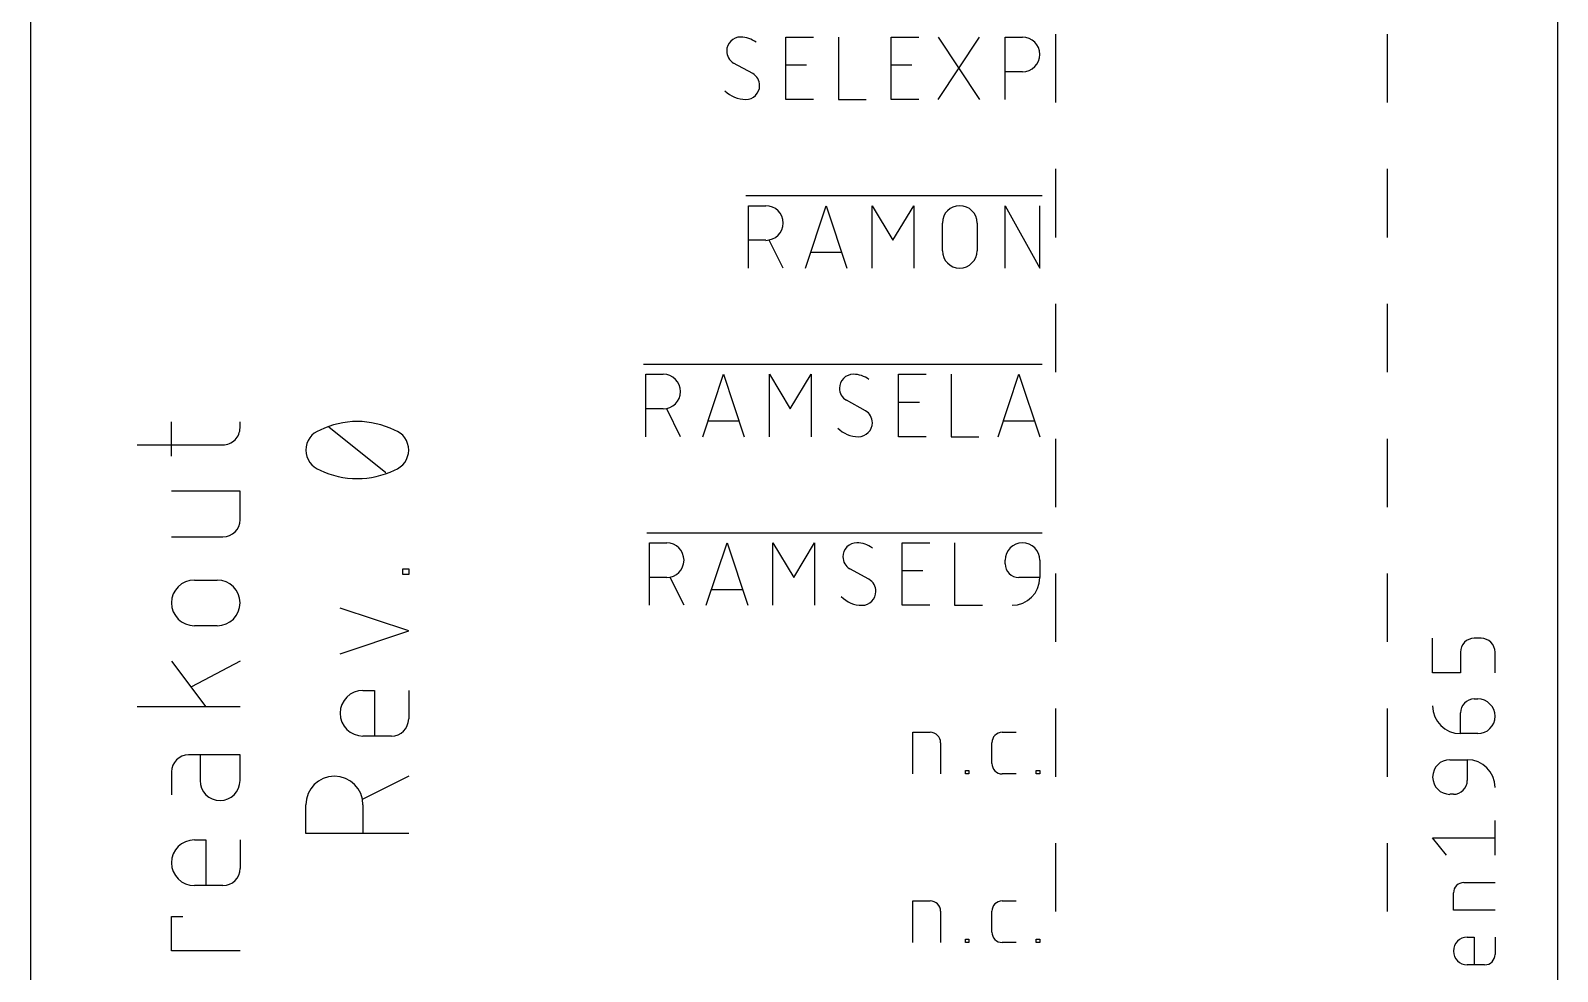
# Model space of a CAD drawing. Extents: x 0 to 54.6, y 0 to 93.
# Drawn here: x 0 to 23, y 33.07 to 47.24 of the extents above; entities that cross this region are included whole.
import ezdxf

# ---------------------------------------------------------------- set-up
doc = ezdxf.new("R2010")
doc.units = 0
doc.layers.add('20', color=30, linetype='CONTINUOUS')
doc.layers.add('21', color=253, linetype='CONTINUOUS')

msp = doc.modelspace()

# ---------------------------------------------------------------- linework, layer by layer
at = {"layer": '20'}
for p, q in [((0, 74), (0, 0)), ((23, 74), (23, 0))]:
    msp.add_line(p, q, dxfattribs=at)
at = {"layer": '21'}
for p, q in [((15.4388, 47.1863), (15.4388, 46.155)), ((20.4388, 46.155), (20.4388, 47.1863)), ((11.3766, 46.2026), (11.3766, 47.1424)), ((11.3766, 47.1424), (11.7943, 47.1424)), ((12.1691, 47.1424), (12.1691, 46.2026)), ((12.9615, 46.2026), (12.9615, 47.1424)), ((12.9615, 47.1424), (13.3792, 47.1424)), ((13.6696, 46.2026), (14.2961, 47.1424)), ((13.6696, 47.1424), (14.2961, 46.2026)), ((14.6798, 46.2026), (14.6798, 47.1424)), ((14.6798, 47.1424), (14.9408, 47.1424)), ((10.8781, 46.5942), (10.591, 46.7508)), ((11.3766, 46.7247), (11.6899, 46.7247)), ((12.9615, 46.7247), (13.2748, 46.7247)), ((14.9408, 46.6203), (14.6798, 46.6203)), ((11.7943, 46.2026), (11.3766, 46.2026)), ((12.1691, 46.2026), (12.5868, 46.2026)), ((13.3792, 46.2026), (12.9615, 46.2026)), ((15.4388, 45.155), (15.4388, 44.1238)), ((20.4388, 44.1238), (20.4388, 45.155)), ((10.7765, 44.7548), (15.24, 44.7548)), ((10.8146, 43.6626), (10.8146, 44.6024)), ((10.8146, 44.6024), (11.0756, 44.6024)), ((11.671, 43.6626), (11.9843, 44.6024)), ((11.9843, 44.6024), (12.2976, 43.6626)), ((12.6769, 43.6626), (12.6769, 44.6024)), ((12.6769, 44.6024), (12.9901, 44.0803)), ((12.9901, 44.0803), (13.3034, 44.6024)), ((13.3034, 44.6024), (13.3034, 43.6626)), ((14.6798, 43.6626), (14.6798, 44.6024)), ((14.6798, 44.6024), (15.2019, 43.6626)), ((15.2019, 43.6626), (15.2019, 44.6024)), ((13.7349, 43.9237), (13.7349, 44.3413)), ((14.257, 44.3413), (14.257, 43.9237)), ((11.0756, 44.0803), (10.8146, 44.0803)), ((11.3367, 43.6626), (11.1278, 44.0803)), ((12.2192, 43.8976), (11.7493, 43.8976)), ((15.4388, 43.1238), (15.4388, 42.0925)), ((20.4388, 42.0925), (20.4388, 43.1238)), ((9.2307, 42.2148), (15.24, 42.2148)), ((9.2688, 41.1226), (9.2688, 42.0624)), ((9.2688, 42.0624), (9.5299, 42.0624)), ((10.1253, 41.1226), (10.4386, 42.0624)), ((10.4386, 42.0624), (10.7518, 41.1226)), ((11.1311, 41.1226), (11.1311, 42.0624)), ((11.1311, 42.0624), (11.4444, 41.5403)), ((11.4444, 41.5403), (11.7577, 42.0624)), ((11.7577, 42.0624), (11.7577, 41.1226)), ((13.0749, 41.1226), (13.0749, 42.0624)), ((13.0749, 42.0624), (13.4925, 42.0624)), ((13.8673, 42.0624), (13.8673, 41.1226)), ((14.5754, 41.1226), (14.8886, 42.0624)), ((14.8886, 42.0624), (15.2019, 41.1226)), ((12.5764, 41.5142), (12.2892, 41.6708)), ((13.0749, 41.6447), (13.3881, 41.6447)), ((9.5299, 41.5403), (9.2688, 41.5403)), ((9.7909, 41.1226), (9.5821, 41.5403)), ((2.123, 40.8277), (2.123, 41.3441)), ((3.156, 41.2581), (3.156, 41.3441)), ((5.3516, 40.5764), (4.4909, 41.2651)), ((10.6735, 41.3576), (10.2036, 41.3576)), ((15.1236, 41.3576), (14.6537, 41.3576)), ((1.6066, 40.9998), (2.8977, 40.9998)), ((13.4925, 41.1226), (13.0749, 41.1226)), ((13.8673, 41.1226), (14.285, 41.1226)), ((15.4388, 41.0925), (15.4388, 40.0613)), ((20.4388, 40.0613), (20.4388, 41.0925)), ((3.156, 40.3013), (2.123, 40.3013)), ((3.156, 39.8709), (3.156, 40.3013)), ((2.123, 39.6127), (2.8977, 39.6127)), ((9.2829, 39.6748), (15.24, 39.6748)), ((9.321, 38.5826), (9.321, 39.5224)), ((9.321, 39.5224), (9.5821, 39.5224)), ((10.1775, 38.5826), (10.4908, 39.5224)), ((10.4908, 39.5224), (10.8041, 38.5826)), ((11.1834, 38.5826), (11.1834, 39.5224)), ((11.1834, 39.5224), (11.4966, 39.0003)), ((11.4966, 39.0003), (11.8099, 39.5224)), ((11.8099, 39.5224), (11.8099, 38.5826)), ((13.1271, 38.5826), (13.1271, 39.5224)), ((13.1271, 39.5224), (13.5448, 39.5224)), ((13.9195, 39.5224), (13.9195, 38.5826)), ((5.6099, 39.0443), (5.6099, 39.1304)), ((5.6099, 39.1304), (5.6959, 39.1304)), ((5.6959, 39.1304), (5.6959, 39.0443)), ((12.6286, 38.9742), (12.3415, 39.1308)), ((13.1271, 39.1047), (13.4403, 39.1047)), ((14.6798, 39.2091), (14.6798, 39.2613)), ((15.2019, 39.2613), (15.2019, 39.0003)), ((2.4673, 38.9634), (2.8116, 38.9634)), ((5.6959, 39.0443), (5.6099, 39.0443)), ((9.5821, 39.0003), (9.321, 39.0003)), ((9.8432, 38.5826), (9.6343, 39.0003)), ((15.2019, 39.0003), (14.8886, 39.0003)), ((15.4388, 39.0613), (15.4388, 38.03)), ((20.4388, 38.03), (20.4388, 39.0613)), ((10.7257, 38.8176), (10.2558, 38.8176)), ((5.6959, 38.1954), (4.663, 38.5397)), ((13.5448, 38.5826), (13.1271, 38.5826)), ((13.9195, 38.5826), (14.3372, 38.5826)), ((2.8116, 38.2748), (2.4673, 38.2748)), ((4.663, 37.8511), (5.6959, 38.1954)), ((21.1201, 37.5638), (21.1201, 38.0859)), ((21.8511, 38.0859), (21.7466, 38.0859)), ((2.123, 37.7403), (2.6395, 37.0517)), ((3.156, 37.7403), (2.4243, 37.353)), ((21.5378, 37.877), (21.5378, 37.5638)), ((22.0599, 37.5638), (22.0599, 37.877)), ((21.5378, 37.5638), (21.1201, 37.5638)), ((5.0073, 37.3009), (5.1795, 37.3009)), ((5.1795, 37.3009), (5.1795, 36.6122)), ((5.6959, 37.3009), (5.6959, 36.8705)), ((3.156, 37.0517), (1.6066, 37.0517)), ((15.4388, 37.03), (15.4388, 35.9988)), ((20.4388, 35.9988), (20.4388, 37.03)), ((21.7466, 37.1715), (21.7988, 37.1715)), ((21.5378, 36.6494), (21.5378, 36.9626)), ((5.4377, 36.6122), (5.0073, 36.6122)), ((13.2906, 36.0426), (13.2906, 36.6691)), ((13.2906, 36.6691), (13.5516, 36.6691)), ((14.6369, 36.6691), (14.8458, 36.6691)), ((21.7988, 36.6494), (21.5378, 36.6494)), ((13.7082, 36.5125), (13.7082, 36.0426)), ((14.4803, 36.1992), (14.4803, 36.5125)), ((3.156, 36.3303), (2.3813, 36.3303)), ((2.5534, 36.3303), (2.5534, 35.9429)), ((3.156, 35.9429), (3.156, 36.3303)), ((21.3812, 36.2571), (21.6422, 36.2571)), ((21.6422, 36.2571), (21.6422, 35.9438)), ((2.123, 36.072), (2.123, 35.7277)), ((5.6959, 36.008), (5.0073, 35.6637)), ((14.0829, 36.0426), (14.0829, 36.0948)), ((14.0829, 36.0948), (14.1351, 36.0948)), ((14.1351, 36.0426), (14.0829, 36.0426)), ((14.1351, 36.0948), (14.1351, 36.0426)), ((14.8458, 36.0426), (14.6369, 36.0426)), ((15.1497, 36.0426), (15.1497, 36.0948)), ((15.1497, 36.0948), (15.2019, 36.0948)), ((15.2019, 36.0426), (15.1497, 36.0426)), ((15.2019, 36.0948), (15.2019, 36.0426)), ((21.4334, 35.735), (21.3812, 35.735)), ((4.1466, 35.1472), (4.1466, 35.5776)), ((5.0073, 35.5776), (5.0073, 35.1472)), ((22.0599, 34.8206), (22.0599, 35.3427)), ((2.4673, 35.0487), (2.6395, 35.0487)), ((2.6395, 35.0487), (2.6395, 34.3601)), ((3.156, 35.0487), (3.156, 34.6184)), ((5.6959, 35.1472), (4.1466, 35.1472)), ((15.4388, 34.9988), (15.4388, 33.9675)), ((20.4388, 33.9675), (20.4388, 34.9988)), ((21.3289, 34.8206), (21.1201, 35.0816)), ((21.1201, 35.0816), (22.0599, 35.0816)), ((2.8977, 34.3601), (2.4673, 34.3601)), ((21.59, 34.4066), (22.0599, 34.4066)), ((13.2906, 33.5026), (13.2906, 34.1291)), ((13.2906, 34.1291), (13.5516, 34.1291)), ((14.6369, 34.1291), (14.8458, 34.1291)), ((21.4334, 33.9889), (21.4334, 34.2499)), ((2.123, 33.3769), (2.123, 33.8934)), ((2.123, 33.8934), (2.2952, 33.8934)), ((13.7082, 33.9725), (13.7082, 33.5026)), ((14.4803, 33.6592), (14.4803, 33.9725)), ((22.0599, 33.9889), (21.4334, 33.9889)), ((21.6422, 33.5836), (21.7466, 33.5836)), ((21.7466, 33.5836), (21.7466, 33.1659)), ((22.0599, 33.5836), (22.0599, 33.3225)), ((3.156, 33.3769), (2.123, 33.3769)), ((14.0829, 33.5026), (14.0829, 33.5548)), ((14.0829, 33.5548), (14.1351, 33.5548)), ((14.1351, 33.5026), (14.0829, 33.5026)), ((14.1351, 33.5548), (14.1351, 33.5026)), ((14.8458, 33.5026), (14.6369, 33.5026)), ((15.1497, 33.5026), (15.1497, 33.5548)), ((15.1497, 33.5548), (15.2019, 33.5548)), ((15.2019, 33.5026), (15.1497, 33.5026)), ((15.2019, 33.5548), (15.2019, 33.5026)), ((21.9033, 33.1659), (21.6422, 33.1659))]:
    msp.add_line(p, q, dxfattribs=at)
for centre, radius, start, end in [((10.6954, 46.9336), 0.2088, 89.9991, 180), ((10.6987, 46.9336), 0.2121, 179.9997, 239.4903), ((10.6954, 46.7508), 0.3916, 53.1301, 89.9991), ((14.9408, 46.8813), 0.2611, 270, 90), ((10.7705, 46.4114), 0.2121, 0.0001, 59.4899), ((10.7737, 46.6438), 0.4412, 224.7611, 269.9999), ((10.7737, 46.4114), 0.2088, 270, 0), ((11.0756, 44.3413), 0.2611, 270, 90), ((13.996, 44.3413), 0.2611, 0, 180), ((13.996, 43.9237), 0.2611, 180, 0), ((9.5299, 41.8013), 0.2611, 270, 90), ((12.3937, 41.8536), 0.2088, 89.9991, 180), ((12.3937, 41.6708), 0.3916, 53.1301, 89.9991), ((12.3969, 41.8536), 0.2121, 179.9997, 239.4903), ((12.4687, 41.3314), 0.2121, 0.0001, 59.4899), ((2.8977, 41.2581), 0.2582, 270, 0.0007), ((4.465, 40.9208), 0.3185, 108.9233, 180.0001), ((4.9213, 40.0743), 1.2768, 90.0001, 115.9891), ((4.9213, 40.0743), 1.2768, 64.011, 90), ((5.3775, 40.9208), 0.3185, 0, 71.0758), ((12.472, 41.5638), 0.4412, 224.7611, 269.9999), ((12.472, 41.3314), 0.2088, 270, 0), ((4.465, 40.9208), 0.3185, 180.0001, 251.0759), ((5.3775, 40.9208), 0.3185, 288.9253, 0), ((4.9213, 41.7672), 1.2768, 244.0109, 269.9999), ((4.9213, 41.7672), 1.2768, 270, 295.989), ((2.8977, 39.8709), 0.2582, 270, 0), ((9.5821, 39.2613), 0.2611, 270, 90), ((12.4459, 39.3136), 0.2088, 89.9991, 180), ((12.4459, 39.1308), 0.3916, 53.1301, 89.9991), ((14.9408, 39.2613), 0.2611, 0, 180), ((12.4491, 39.3136), 0.2121, 179.9997, 239.4903), ((14.8886, 39.2091), 0.2088, 180, 270), ((2.4673, 38.6191), 0.3443, 90, 270), ((2.8116, 38.6191), 0.3443, 270, 90), ((12.5209, 38.7914), 0.2121, 0.0001, 59.4899), ((14.7842, 39.0003), 0.4177, 270, 0), ((12.5242, 39.0238), 0.4412, 224.7611, 269.9999), ((12.5242, 38.7914), 0.2088, 270, 0), ((21.7466, 37.877), 0.2088, 90, 180), ((21.8511, 37.877), 0.2088, 0, 90), ((5.0073, 36.9566), 0.3443, 90, 270), ((21.5378, 37.0671), 0.4177, 180.0009, 270), ((21.7466, 36.9626), 0.2088, 90, 180), ((21.7988, 36.9104), 0.2611, 270, 90), ((5.4377, 36.8705), 0.2582, 270, 0), ((13.5516, 36.5125), 0.1566, 0.0011, 90), ((14.6369, 36.5125), 0.1566, 90, 180), ((2.3813, 36.072), 0.2582, 90, 180), ((14.6369, 36.1992), 0.1566, 180, 270), ((21.3812, 35.996), 0.2611, 90, 270), ((21.6422, 35.8394), 0.4177, 0, 90), ((2.8547, 35.9429), 0.3013, 180, 0), ((4.5769, 35.5776), 0.4304, 0, 180), ((21.4334, 35.9438), 0.2088, 270, 0), ((2.4673, 34.7044), 0.3443, 90, 270), ((2.8977, 34.6184), 0.2582, 270, 0), ((21.59, 34.2499), 0.1566, 90.0011, 180), ((13.5516, 33.9725), 0.1566, 0.0011, 90), ((14.6369, 33.9725), 0.1566, 90, 180), ((14.6369, 33.6592), 0.1566, 180, 270), ((21.6422, 33.3748), 0.2088, 90, 270), ((21.9033, 33.3225), 0.1566, 270, 0)]:
    msp.add_arc(centre, radius, start, end, dxfattribs=at)

doc.saveas('drawing.dxf')
